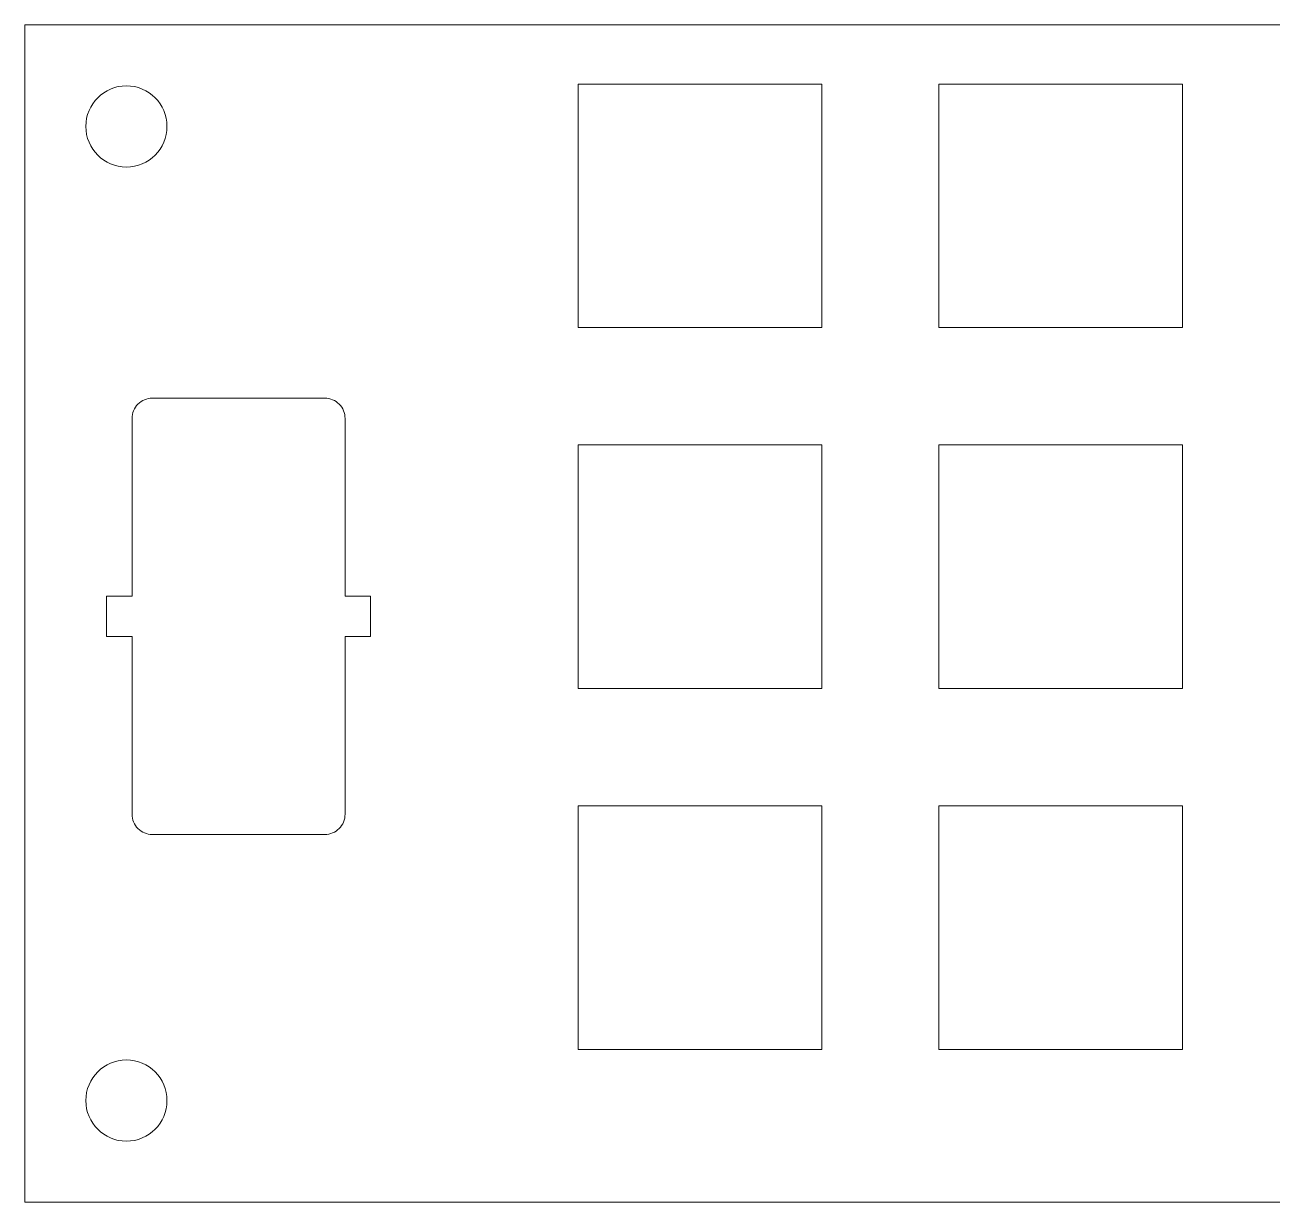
# Model space of a CAD drawing. Header units: millimetres. Extents: x -419 to 398, y -93 to 96.
# Drawn here: x -126 to -64.5, y -24.5 to 33.5 of the extents above; entities that cross this region are included whole.
import ezdxf

# ---------------------------------------------------------------- set-up
doc = ezdxf.new("R2010")
doc.units = ezdxf.units.MM
doc.header["$MEASUREMENT"] = 0
doc.layers.add('LED Strip', color=7, linetype='Continuous')

msp = doc.modelspace()

# ---------------------------------------------------------------- linework, layer by layer
at = {"layer": 'LED Strip', "color": 250, "lineweight": 9}
msp.add_lwpolyline([(-126, -24.4911), (126, -24.4911), (126, 33.5089), (-126, 33.5089), (-126, -24.4911)], close=True, dxfattribs=at)
for centre in [(-121, 28.5089), (-121, -19.4911)]:
    msp.add_ellipse(centre, major_axis=(0, 2), ratio=1, dxfattribs=at)
for points, knots in [([(-98.7379, 18.5931), (-98.7379, 18.5931), (-86.7379, 18.5931), (-86.7379, 18.5931), (-86.7379, 18.5931), (-86.7379, 18.5931), (-86.7379, 30.5931), (-86.7379, 30.5931), (-86.7379, 30.5931), (-86.7379, 30.5931), (-98.7379, 30.5931), (-98.7379, 30.5931), (-98.7379, 30.5931), (-98.7379, 30.5931), (-98.7379, 18.5931), (-98.7379, 18.5931)], [0, 0, 0, 0, 0.2, 0.2, 0.2, 0.2, 0.4, 0.4, 0.4, 0.4, 0.6, 0.6, 0.6, 0.6, 1, 1, 1, 1]), ([(-80.9579, 18.5931), (-80.9579, 18.5931), (-68.9579, 18.5931), (-68.9579, 18.5931), (-68.9579, 18.5931), (-68.9579, 18.5931), (-68.9579, 30.5931), (-68.9579, 30.5931), (-68.9579, 30.5931), (-68.9579, 30.5931), (-80.9579, 30.5931), (-80.9579, 30.5931), (-80.9579, 30.5931), (-80.9579, 30.5931), (-80.9579, 18.5931), (-80.9579, 18.5931)], [0, 0, 0, 0, 0.2, 0.2, 0.2, 0.2, 0.4, 0.4, 0.4, 0.4, 0.6, 0.6, 0.6, 0.6, 1, 1, 1, 1]), ([(-110.2243, 3.3681), (-110.2243, 3.3681), (-108.9743, 3.3681), (-108.9743, 3.3681), (-108.9743, 3.3681), (-108.9743, 3.3681), (-108.9743, 5.3681), (-108.9743, 5.3681), (-108.9743, 5.3681), (-108.9743, 5.3681), (-110.2243, 5.3681), (-110.2243, 5.3681), (-110.2243, 5.3681), (-110.2243, 5.3681), (-110.2243, 14.1181), (-110.2243, 14.1181), (-110.2243, 14.1181), (-110.2241, 14.3831), (-110.3292, 14.6374), (-110.5165, 14.8249), (-110.5165, 14.8249), (-110.7038, 15.0125), (-110.9592, 15.1179), (-111.2243, 15.1181), (-111.2243, 15.1181), (-111.2243, 15.1181), (-119.7243, 15.1181), (-119.7243, 15.1181), (-119.7243, 15.1181), (-119.9893, 15.1183), (-120.2436, 15.0131), (-120.4311, 14.8258), (-120.4311, 14.8258), (-120.6187, 14.6385), (-120.7241, 14.3831), (-120.7243, 14.1181), (-120.7243, 14.1181), (-120.7243, 14.1181), (-120.7243, 5.3681), (-120.7243, 5.3681), (-120.7243, 5.3681), (-120.7243, 5.3681), (-121.9743, 5.3681), (-121.9743, 5.3681), (-121.9743, 5.3681), (-121.9743, 5.3681), (-121.9743, 3.3681), (-121.9743, 3.3681), (-121.9743, 3.3681), (-121.9743, 3.3681), (-120.7243, 3.3681), (-120.7243, 3.3681), (-120.7243, 3.3681), (-120.7243, 3.3681), (-120.7243, -5.3819), (-120.7243, -5.3819), (-120.7243, -5.3819), (-120.7244, -5.647), (-120.6193, -5.9012), (-120.432, -6.0888), (-120.432, -6.0888), (-120.2447, -6.2763), (-119.9893, -6.3817), (-119.7243, -6.3819), (-119.7243, -6.3819), (-119.7243, -6.3819), (-111.2243, -6.3819), (-111.2243, -6.3819), (-111.2243, -6.3819), (-110.9592, -6.3821), (-110.705, -6.2769), (-110.5174, -6.0897), (-110.5174, -6.0897), (-110.3299, -5.9024), (-110.2244, -5.647), (-110.2243, -5.3819), (-110.2243, -5.3819), (-110.2243, -5.3819), (-110.2243, 3.3681), (-110.2243, 3.3681)], [0, 0, 0, 0, 0.047619, 0.047619, 0.047619, 0.047619, 0.0952381, 0.0952381, 0.0952381, 0.0952381, 0.1428571, 0.1428571, 0.1428571, 0.1428571, 0.1904762, 0.1904762, 0.1904762, 0.1904762, 0.2380952, 0.2380952, 0.2380952, 0.2380952, 0.2857143, 0.2857143, 0.2857143, 0.2857143, 0.3333333, 0.3333333, 0.3333333, 0.3333333, 0.3809524, 0.3809524, 0.3809524, 0.3809524, 0.4285714, 0.4285714, 0.4285714, 0.4285714, 0.4761905, 0.4761905, 0.4761905, 0.4761905, 0.5238095, 0.5238095, 0.5238095, 0.5238095, 0.5714286, 0.5714286, 0.5714286, 0.5714286, 0.6190476, 0.6190476, 0.6190476, 0.6190476, 0.6666667, 0.6666667, 0.6666667, 0.6666667, 0.7142857, 0.7142857, 0.7142857, 0.7142857, 0.7619048, 0.7619048, 0.7619048, 0.7619048, 0.8095238, 0.8095238, 0.8095238, 0.8095238, 0.8571429, 0.8571429, 0.8571429, 0.8571429, 0.9047619, 0.9047619, 0.9047619, 0.9047619, 1, 1, 1, 1]), ([(-98.7379, 0.8131), (-98.7379, 0.8131), (-86.7379, 0.8131), (-86.7379, 0.8131), (-86.7379, 0.8131), (-86.7379, 0.8131), (-86.7379, 12.8131), (-86.7379, 12.8131), (-86.7379, 12.8131), (-86.7379, 12.8131), (-98.7379, 12.8131), (-98.7379, 12.8131), (-98.7379, 12.8131), (-98.7379, 12.8131), (-98.7379, 0.8131), (-98.7379, 0.8131)], [0, 0, 0, 0, 0.2, 0.2, 0.2, 0.2, 0.4, 0.4, 0.4, 0.4, 0.6, 0.6, 0.6, 0.6, 1, 1, 1, 1]), ([(-80.9579, 0.8131), (-80.9579, 0.8131), (-68.9579, 0.8131), (-68.9579, 0.8131), (-68.9579, 0.8131), (-68.9579, 0.8131), (-68.9579, 12.8131), (-68.9579, 12.8131), (-68.9579, 12.8131), (-68.9579, 12.8131), (-80.9579, 12.8131), (-80.9579, 12.8131), (-80.9579, 12.8131), (-80.9579, 12.8131), (-80.9579, 0.8131), (-80.9579, 0.8131)], [0, 0, 0, 0, 0.2, 0.2, 0.2, 0.2, 0.4, 0.4, 0.4, 0.4, 0.6, 0.6, 0.6, 0.6, 1, 1, 1, 1]), ([(-98.7379, -16.9669), (-98.7379, -16.9669), (-86.7379, -16.9669), (-86.7379, -16.9669), (-86.7379, -16.9669), (-86.7379, -16.9669), (-86.7379, -4.9669), (-86.7379, -4.9669), (-86.7379, -4.9669), (-86.7379, -4.9669), (-98.7379, -4.9669), (-98.7379, -4.9669), (-98.7379, -4.9669), (-98.7379, -4.9669), (-98.7379, -16.9669), (-98.7379, -16.9669)], [0, 0, 0, 0, 0.2, 0.2, 0.2, 0.2, 0.4, 0.4, 0.4, 0.4, 0.6, 0.6, 0.6, 0.6, 1, 1, 1, 1]), ([(-80.9579, -16.9669), (-80.9579, -16.9669), (-68.9579, -16.9669), (-68.9579, -16.9669), (-68.9579, -16.9669), (-68.9579, -16.9669), (-68.9579, -4.9669), (-68.9579, -4.9669), (-68.9579, -4.9669), (-68.9579, -4.9669), (-80.9579, -4.9669), (-80.9579, -4.9669), (-80.9579, -4.9669), (-80.9579, -4.9669), (-80.9579, -16.9669), (-80.9579, -16.9669)], [0, 0, 0, 0, 0.2, 0.2, 0.2, 0.2, 0.4, 0.4, 0.4, 0.4, 0.6, 0.6, 0.6, 0.6, 1, 1, 1, 1])]:
    msp.add_open_spline(points, degree=3, knots=knots, dxfattribs=at)

doc.saveas('drawing.dxf')
